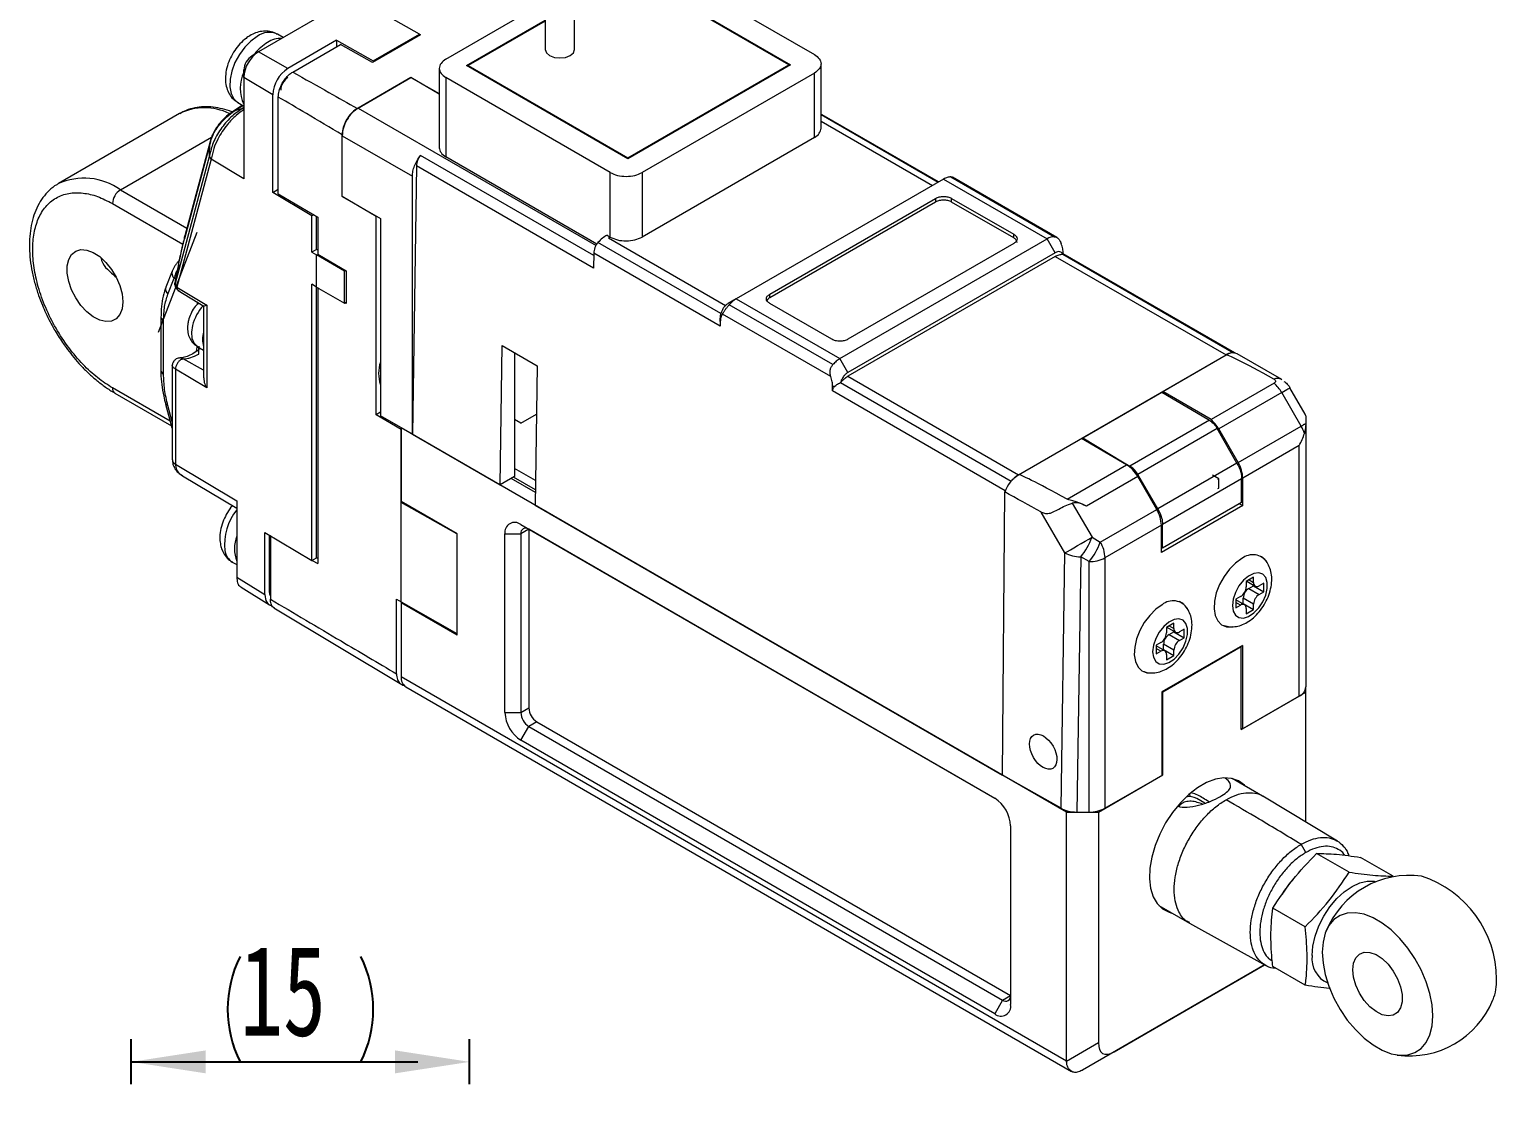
# Paper-space layout '시트2-ENG' of a CAD drawing. Header units: millimetres. Extents: x 5 to 415, y 5 to 292.
# Drawn here: x 266.6 to 331.6, y 220.3 to 267.7 of the extents above; entities that cross this region are included whole.
import ezdxf

# ---------------------------------------------------------------- set-up
doc = ezdxf.new("R2010")
doc.units = ezdxf.units.MM
doc.linetypes.add('CENTERX2', pattern=[20.32, 12.7, -2.54, 2.54, -2.54])
doc.layers.add('CENTER_LINE', color=7, linetype='CENTERX2')
doc.styles.add('SLDTEXTSTYLE0', font='TXT', dxfattribs={"width": 0.7})
doc.dimstyles.new('SLDDIMSTYLE1', dxfattribs={"dimtxt": 4, "dimasz": 3.302, "dimexe": 0, "dimexo": 0.0625, "dimgap": 1, "dimtad": 1, "dimrnd": 1e-09, "dimzin": 12, "dimdsep": 46, "dimtxsty": 'SLDTEXTSTYLE0', "dimsah": 1, "dimcen": 0.09, "dimadec": 0, "dimazin": 3, "dimtfac": 1, "dimtofl": 0, "dimtmove": 0, "dimatfit": 3, "dimfxl": 1, "dimfrac": 2, "dimtolj": 1, "dimtzin": 12, "dimarcsym": 0})

# ---------------------------------------------------------------- blocks, each defined once
blk = doc.blocks.new('_D_39')
at = {"layer": 'CENTER_LINE'}
for p, q in [((271.101, 200.622), (271.101, 222.923)), ((286.101, 200.622), (286.101, 222.923)), ((271.101, 221.923), (286.101, 221.923))]:
    blk.add_line(p, q, dxfattribs=at)
for centre, start, end in [((280.584, 224.254), 153.43495, 206.56505), ((276.617, 224.254), 333.43495, 26.56505)]:
    blk.add_arc(centre, 5.211, start, end, dxfattribs=at)
for points in [[(271.101, 221.923), (274.403, 221.415), (274.403, 222.431)], [(286.101, 221.923), (282.799, 222.431), (282.799, 221.415)]]:
    blk.add_solid(points, dxfattribs=at)
at = {"layer": 'CENTER_LINE', "insert": (275.923, 227.079), "char_height": 4, "attachment_point": 1, "style": 'SLDTEXTSTYLE0'}
blk.add_mtext('15', dxfattribs=at)

psp = doc.layouts.new('시트2-ENG')

# ---------------------------------------------------------------- linework, layer by layer
at = {"color": 7, "linetype": 'Continuous', "lineweight": 18}
for p, q in [((294.1, 270.754), (301.383, 266.55)), ((289.455, 270.04), (289.455, 266.774)), ((290.755, 266.774), (290.755, 270.04)), ((293.513, 270.032), (300.323, 266.101)), ((300.252, 266.101), (293.513, 269.991)), ((280.485, 268.828), (276.74, 266.666)), ((285.049, 266.346), (289.455, 268.889)), ((283.882, 267.46), (282.256, 268.366)), ((285.968, 266.06), (289.455, 268.073)), ((289.455, 268.032), (286.039, 266.06)), ((277.841, 267.302), (277.58, 267.452)), ((283.918, 267.43), (281.796, 266.205)), ((281.832, 266.277), (283.882, 267.46)), ((283.882, 267.46), (283.882, 267.41)), ((283.882, 267.45), (283.918, 267.43)), ((276.74, 266.666), (276.458, 266.497)), ((278.049, 265.938), (276.74, 266.666)), ((280.205, 267.183), (278.049, 265.938)), ((278.261, 265.777), (280.382, 267.002)), ((280.205, 267.183), (281.832, 266.277)), ((280.205, 267.183), (280.205, 266.9)), ((281.796, 266.205), (280.382, 267.002)), ((281.832, 266.277), (281.832, 266.226)), ((293.11, 261.937), (285.968, 266.06)), ((286.039, 266.019), (286.039, 266.06)), ((286.039, 266.06), (293.11, 261.978)), ((293.11, 261.978), (300.252, 266.101)), ((300.323, 266.101), (293.11, 261.937)), ((300.252, 266.06), (300.252, 266.101)), ((301.676, 263.259), (301.676, 266.141)), ((276.091, 265.541), (276.096, 265.871)), ((276.091, 265.541), (276.091, 261.05)), ((277.376, 264.773), (276.091, 265.541)), ((281.125, 264.164), (283.493, 265.532)), ((283.493, 265.529), (281.16, 264.181)), ((283.493, 265.532), (284.756, 264.821)), ((283.493, 265.529), (283.493, 265.532)), ((284.756, 264.8), (283.493, 265.529)), ((284.756, 265.938), (284.756, 262.426)), ((292.332, 261.325), (285.049, 265.529)), ((285.049, 265.529), (285.049, 262.018)), ((301.383, 265.733), (293.746, 261.325)), ((301.383, 262.875), (301.383, 265.733)), ((277.376, 260.443), (277.376, 264.773)), ((276.032, 264.304), (275.575, 264.001)), ((276.009, 264.153), (275.679, 264.051)), ((275.83, 264.421), (276.091, 264.27)), ((276.091, 264.209), (276.009, 264.153)), ((277.621, 260.381), (277.621, 264.669)), ((273.248, 263.936), (267.874, 260.833)), ((306.886, 260.909), (301.728, 263.887)), ((280.45, 260.262), (280.45, 262.996)), ((280.453, 262.957), (283.564, 261.161)), ((280.453, 260.262), (280.453, 262.957)), ((301.383, 262.875), (293.746, 258.467)), ((274.585, 262.58), (273.463, 258.394)), ((274.603, 262.703), (273.48, 258.513)), ((274.573, 262.072), (274.585, 262.58)), ((274.617, 262.685), (274.585, 262.58)), ((274.573, 262.072), (273.046, 256.408)), ((274.652, 261.91), (273.125, 256.246)), ((276.091, 261.05), (274.652, 261.91)), ((283.742, 261.625), (283.564, 249.729)), ((291.591, 257.094), (283.742, 261.625)), ((291.741, 258.155), (285.049, 262.018)), ((293.11, 261.937), (293.11, 261.978)), ((283.564, 249.729), (283.564, 261.161)), ((292.332, 258.465), (292.332, 261.325)), ((293.746, 261.325), (293.746, 258.467)), ((307.111, 261.038), (297.918, 255.732)), ((307.111, 261.038), (311.707, 258.385)), ((307.424, 261.135), (312.02, 258.482)), ((312.123, 258.452), (307.508, 261.117)), ((277.376, 260.443), (277.621, 260.585)), ((279.113, 259.405), (277.376, 260.443)), ((277.621, 260.381), (279.367, 259.348)), ((280.45, 260.262), (280.453, 260.264)), ((281.952, 259.374), (280.45, 260.262)), ((280.453, 260.262), (282.15, 259.282)), ((299.403, 255.936), (306.757, 260.181)), ((306.757, 260.181), (306.757, 260.018)), ((307.464, 260.181), (310.222, 258.589)), ((307.464, 260.018), (307.464, 260.181)), ((306.757, 260.018), (299.403, 255.773)), ((310.222, 258.426), (307.464, 260.018)), ((279.193, 259.451), (279.113, 259.405)), ((279.113, 257.796), (279.113, 259.405)), ((279.321, 257.917), (279.321, 259.375)), ((279.367, 259.348), (279.367, 257.715)), ((281.971, 259.386), (281.952, 259.374)), ((281.952, 250.594), (281.952, 259.374)), ((282.15, 259.282), (282.15, 250.545)), ((297.236, 255.08), (291.789, 258.222)), ((292.191, 258.544), (292.332, 258.465)), ((292.332, 258.467), (292.261, 258.426)), ((302.514, 253.079), (311.707, 258.385)), ((310.222, 258.426), (310.222, 258.589)), ((312.06, 257.773), (311.707, 258.385)), ((279.321, 257.917), (279.113, 257.796)), ((279.113, 257.796), (279.321, 257.672)), ((279.367, 257.89), (279.321, 257.917)), ((279.321, 256.251), (279.321, 257.672)), ((280.559, 256.958), (279.321, 257.672)), ((279.367, 257.715), (280.624, 256.971)), ((291.601, 257.759), (291.591, 257.094)), ((297.211, 254.521), (291.601, 257.759)), ((310.222, 258.181), (302.868, 253.936)), ((312.06, 257.773), (302.868, 252.466)), ((312.06, 257.609), (302.868, 252.303)), ((312.06, 257.609), (319.627, 253.242)), ((312.389, 257.706), (312.407, 257.714)), ((312.39, 257.706), (319.957, 253.338)), ((320.011, 253.332), (312.41, 257.72)), ((312.414, 257.701), (312.414, 257.756)), ((272.913, 256.952), (272.639, 256.241)), ((273.193, 257.211), (273.036, 256.42)), ((273.195, 257.266), (273.048, 256.525)), ((273.198, 257.277), (273.195, 257.266)), ((280.559, 256.958), (280.604, 256.983)), ((280.559, 255.536), (280.559, 256.958)), ((280.624, 256.971), (280.624, 255.517)), ((272.729, 255.934), (273.003, 256.645)), ((273.036, 256.42), (273.037, 256.436)), ((273.125, 256.246), (274.452, 255.453)), ((279.321, 256.251), (279.113, 256.375)), ((279.113, 244.137), (279.113, 256.375)), ((279.321, 256.251), (280.559, 255.536)), ((279.321, 244.258), (279.321, 256.251)), ((273.179, 256.099), (274.316, 255.41)), ((279.367, 256.224), (279.367, 243.998)), ((297.918, 255.732), (297.565, 255.528)), ((297.918, 255.732), (302.514, 253.079)), ((299.403, 255.773), (299.403, 255.936)), ((274.018, 255.59), (274.018, 255.471)), ((274.312, 255.419), (274.312, 252.222)), ((274.452, 255.453), (274.452, 251.786)), ((280.559, 255.536), (280.624, 255.574)), ((280.624, 255.517), (280.576, 255.546)), ((302.108, 252.281), (297.305, 255.054)), ((302.201, 252.813), (297.605, 255.466)), ((302.161, 253.936), (299.403, 255.528)), ((272.416, 254.926), (272.416, 252.561)), ((272.533, 252.398), (272.533, 254.762)), ((297.211, 254.728), (297.211, 254.783)), ((297.211, 254.728), (297.211, 254.521)), ((287.453, 247.484), (287.546, 253.661)), ((287.546, 253.661), (289.101, 252.763)), ((273.997, 253.403), (274.018, 253.584)), ((274.018, 253.639), (274.018, 253.584)), ((274.018, 253.584), (274.026, 253.632)), ((274.03, 253.624), (274.312, 253.462)), ((274.083, 253.278), (274.093, 253.284)), ((274.089, 253.59), (274.087, 253.45)), ((274.093, 253.284), (274.11, 253.639)), ((288.09, 253.347), (288.09, 247.851)), ((302.868, 252.466), (302.514, 253.079)), ((310.434, 247.935), (319.627, 253.242)), ((316.833, 251.629), (319.627, 253.242)), ((322.096, 252.154), (320.126, 253.291)), ((272.922, 252.766), (272.922, 248.608)), ((273.062, 252.617), (273.062, 248.408)), ((274.452, 251.786), (273.062, 252.617)), ((282.127, 252.84), (282.15, 252.76)), ((289.101, 252.763), (289.009, 246.586)), ((302.184, 251.65), (302.19, 251.854)), ((302.19, 251.854), (302.285, 251.854)), ((302.538, 252.019), (310.103, 247.649)), ((302.868, 252.303), (310.434, 247.935)), ((321.757, 251.99), (318.964, 250.378)), ((322.097, 252.145), (322.092, 252.148)), ((323.14, 250.613), (322.462, 251.788)), ((270.374, 251.554), (272.88, 250.108)), ((272.626, 251.06), (272.9, 250.033)), ((313.278, 249.577), (316.783, 251.6)), ((316.783, 251.6), (318.576, 250.546)), ((316.833, 251.629), (316.833, 251.57)), ((318.964, 250.378), (316.833, 251.629)), ((322.096, 251.577), (319.303, 249.964)), ((322.955, 250.09), (322.096, 251.577)), ((282.15, 250.709), (281.952, 250.594)), ((283.069, 249.933), (281.952, 250.594)), ((283.564, 249.729), (282.15, 250.545)), ((288.372, 250.217), (289.069, 250.619)), ((318.576, 250.546), (318.898, 250.351)), ((323.162, 250.547), (323.162, 250.209)), ((272.9, 250.032), (272.922, 249.98)), ((283.071, 250.014), (283.069, 250.013)), ((312.555, 232.991), (283.069, 250.013)), ((283.069, 250.013), (283.069, 246.747)), ((283.069, 246.708), (283.069, 249.933)), ((288.372, 250.217), (288.09, 250.38)), ((318.898, 250.351), (315.368, 248.313)), ((319.237, 249.985), (315.713, 247.95)), ((320.113, 248.449), (319.237, 249.985)), ((320.162, 248.477), (319.303, 249.964)), ((320.162, 248.477), (322.955, 250.09)), ((323.162, 250.209), (323.162, 250.157)), ((323.162, 250.157), (323.162, 238.538)), ((283.564, 249.729), (287.453, 247.484)), ((310.434, 247.935), (313.227, 249.547)), ((315.221, 248.377), (313.227, 249.547)), ((313.278, 249.577), (315.041, 248.505)), ((313.278, 249.518), (313.278, 249.577)), ((322.869, 249.224), (320.369, 247.78)), ((322.869, 238.13), (322.869, 249.224)), ((315.041, 248.505), (315.368, 248.313)), ((320.113, 248.449), (316.605, 246.424)), ((273.062, 248.408), (275.778, 246.784)), ((273.323, 247.926), (273.37, 247.895)), ((273.368, 247.891), (275.778, 246.45)), ((288.09, 247.851), (287.453, 247.484)), ((289.019, 247.27), (288.051, 247.829)), ((289.025, 247.675), (288.09, 248.215)), ((312.583, 246.854), (315.221, 248.377)), ((315.714, 247.852), (313.438, 246.538)), ((316.605, 246.424), (315.713, 247.95)), ((316.556, 246.395), (315.714, 247.852)), ((319.308, 247.751), (319.031, 247.911)), ((289.017, 247.149), (287.945, 247.768)), ((309.727, 234.626), (309.821, 247.172)), ((310.039, 247.559), (310.103, 247.649)), ((320.318, 247.751), (316.813, 245.728)), ((319.267, 247.727), (319.308, 247.751)), ((319.267, 247.319), (319.308, 247.343)), ((319.308, 247.343), (319.308, 247.751)), ((320.318, 246.701), (320.318, 247.751)), ((320.369, 246.567), (320.369, 247.78)), ((275.778, 246.784), (275.778, 243.399)), ((285.544, 245.318), (283.069, 246.747)), ((283.103, 246.727), (283.069, 246.708)), ((283.069, 242.298), (283.069, 246.708)), ((285.538, 245.317), (283.069, 246.708)), ((289.009, 246.586), (309.727, 234.626)), ((312.814, 246.677), (313.687, 245.165)), ((320.369, 246.567), (316.763, 244.485)), ((320.318, 246.701), (316.813, 244.678)), ((320.228, 246.649), (320.369, 246.567)), ((312.486, 244.472), (311.441, 246.281)), ((314.055, 244.952), (316.556, 246.395)), ((277.029, 245.383), (279.113, 244.137)), ((277.029, 242.626), (277.029, 245.383)), ((277.237, 242.742), (277.237, 245.259)), ((277.272, 245.238), (277.284, 245.231)), ((277.272, 245.238), (277.272, 242.421)), ((277.272, 245.238), (277.272, 245.238)), ((285.542, 245.319), (285.538, 245.317)), ((285.538, 245.317), (285.538, 240.907)), ((285.544, 240.827), (285.544, 245.318)), ((287.665, 237.398), (287.665, 245.318)), ((287.665, 245.318), (288.372, 245.318)), ((288.372, 245.727), (309.373, 233.603)), ((288.372, 245.727), (288.726, 245.522)), ((288.726, 245.522), (288.372, 245.318)), ((288.372, 245.318), (288.372, 237.398)), ((309.382, 233.598), (288.726, 245.522)), ((288.726, 245.522), (288.726, 237.602)), ((316.763, 245.698), (314.263, 244.255)), ((316.763, 244.485), (316.763, 245.698)), ((316.813, 244.678), (316.813, 245.728)), ((313.687, 245.165), (314.055, 244.952)), ((316.813, 244.678), (316.763, 244.707)), ((275.583, 244.067), (275.778, 243.954)), ((279.113, 244.137), (279.321, 244.258)), ((279.123, 244.143), (279.367, 243.998)), ((279.367, 244.231), (279.321, 244.258)), ((312.313, 233.158), (312.486, 244.472)), ((313.187, 244.299), (313.014, 232.993)), ((313.555, 244.086), (313.187, 244.299)), ((313.555, 232.993), (313.555, 244.086)), ((314.263, 244.255), (314.263, 233.162)), ((275.778, 243.399), (277.029, 242.626)), ((320.852, 243.396), (320.522, 243.206)), ((320.852, 243.158), (320.852, 243.396)), ((275.974, 242.948), (277.227, 242.173)), ((320.522, 243.206), (320.522, 242.968)), ((320.543, 243.218), (320.925, 242.998)), ((320.64, 242.899), (320.846, 243.018)), ((320.64, 242.899), (321.1, 242.634)), ((320.846, 243.018), (320.846, 243.043)), ((320.846, 243.018), (321.306, 242.753)), ((321.306, 243.134), (321.1, 243.015)), ((321.1, 242.634), (321.306, 242.753)), ((321.306, 242.753), (321.306, 243.134)), ((277.416, 242.035), (283.093, 238.643)), ((282.86, 242.422), (283.069, 242.298)), ((282.86, 239.115), (282.86, 242.422)), ((283.069, 242.298), (285.538, 240.907)), ((283.069, 242.298), (283.069, 242.256)), ((283.107, 242.277), (283.069, 242.256)), ((285.544, 240.827), (283.069, 242.256)), ((283.069, 242.256), (283.069, 238.99)), ((320.275, 242.539), (320.068, 242.42)), ((320.068, 242.42), (320.068, 242.039)), ((320.45, 242.175), (320.068, 242.395)), ((320.068, 242.039), (320.275, 242.158)), ((320.371, 242.22), (320.393, 242.233)), ((320.393, 242.233), (320.393, 242.471)), ((320.852, 242.205), (320.393, 242.471)), ((320.393, 242.233), (320.852, 241.967)), ((320.522, 242.015), (320.522, 241.777)), ((320.522, 241.777), (320.852, 241.967)), ((320.852, 241.967), (320.852, 242.205)), ((317.317, 241.355), (316.987, 241.165)), ((317.317, 241.117), (317.317, 241.355)), ((285.544, 240.911), (285.538, 240.907)), ((316.987, 241.165), (316.987, 240.927)), ((317.008, 241.177), (317.389, 240.957)), ((317.105, 240.858), (317.311, 240.977)), ((317.105, 240.858), (317.564, 240.593)), ((317.311, 240.977), (317.311, 241.002)), ((317.311, 240.977), (317.77, 240.712)), ((317.77, 241.093), (317.564, 240.974)), ((317.564, 240.593), (317.77, 240.712)), ((317.77, 240.712), (317.77, 241.093)), ((316.739, 240.498), (316.533, 240.379)), ((316.533, 240.379), (316.533, 239.998)), ((316.914, 240.134), (316.533, 240.354)), ((316.533, 239.998), (316.739, 240.117)), ((320.351, 240.372), (316.78, 238.31)), ((316.833, 238.318), (320.298, 240.319)), ((316.836, 240.179), (316.857, 240.192)), ((316.857, 240.192), (316.857, 240.43)), ((317.317, 240.164), (316.857, 240.43)), ((316.857, 240.192), (317.317, 239.926)), ((317.317, 239.926), (317.317, 240.164)), ((320.298, 240.319), (320.279, 240.33)), ((320.298, 236.644), (320.298, 240.319)), ((320.351, 240.372), (320.351, 236.677)), ((316.987, 239.974), (316.987, 239.736)), ((316.987, 239.736), (317.317, 239.926)), ((283.069, 238.99), (312.555, 221.968)), ((283.276, 238.532), (312.781, 221.499)), ((316.78, 238.31), (316.78, 234.615)), ((316.814, 238.33), (316.833, 238.318)), ((316.833, 234.644), (316.833, 238.318)), ((320.298, 236.644), (323.162, 238.297)), ((320.351, 236.677), (322.869, 238.13)), ((323.162, 238.297), (323.162, 238.538)), ((323.162, 232.55), (323.162, 238.297)), ((287.665, 237.398), (288.372, 237.398)), ((288.372, 237.398), (288.726, 237.602)), ((288.372, 236.173), (288.726, 236.785)), ((289.08, 236.99), (288.726, 236.785)), ((288.726, 236.785), (309.727, 224.662)), ((289.08, 236.99), (310.081, 224.866)), ((309.373, 224.049), (288.372, 236.173)), ((320.298, 236.707), (320.351, 236.677)), ((312.313, 233.158), (309.727, 234.626)), ((313.97, 232.991), (316.833, 234.644)), ((314.263, 233.162), (316.78, 234.615)), ((316.833, 234.644), (316.78, 234.675)), ((321.251, 233.698), (319.905, 234.476)), ((318.052, 233.672), (318.008, 233.79)), ((318.695, 233.384), (318.333, 233.593)), ((324.571, 231.703), (321.252, 233.698)), ((312.555, 221.968), (312.555, 232.991)), ((312.555, 232.991), (313.97, 232.991)), ((313.014, 232.993), (313.555, 232.993)), ((313.97, 232.991), (313.97, 222.776)), ((310.081, 232.378), (310.081, 224.458)), ((323.162, 231.196), (322.955, 231.561)), ((325.085, 230.326), (323.644, 231.158)), ((327.029, 230.152), (325.588, 230.984)), ((316.655, 228.847), (318.002, 228.069)), ((323.14, 227.907), (321.699, 228.739)), ((318.003, 228.069), (321.391, 226.192)), ((321.367, 226.238), (313.263, 221.559)), ((314.67, 222.372), (321.338, 226.221)), ((323.14, 225.314), (321.699, 226.146)), ((309.727, 224.662), (309.373, 224.049)), ((309.727, 224.662), (310.081, 224.866)), ((312.556, 221.959), (313.97, 222.776)), ((314.67, 222.372), (313.256, 221.555)), ((313.256, 221.555), (313.263, 221.559))]:
    psp.add_line(p, q, dxfattribs=at)
at = {"color": 8, "linetype": 'Continuous', "lineweight": 18}
for p, q in [((275.679, 264.051), (275.606, 264.004)), ((275.679, 264.051), (276.048, 264.295)), ((281.16, 264.181), (291.703, 258.095)), ((301.676, 263.891), (306.864, 260.896)), ((301.676, 263.604), (306.616, 260.753)), ((270.624, 260.561), (274.659, 262.891)), ((291.599, 257.642), (283.92, 262.075)), ((270.624, 260.561), (273.573, 258.859)), ((270.27, 259.949), (273.39, 258.148)), ((292.261, 258.426), (297.446, 255.433)), ((273.003, 256.645), (273.065, 256.609)), ((274.312, 252.574), (273.411, 253.07)), ((272.826, 250.308), (270.27, 251.783)), ((309.844, 247.228), (302.184, 251.65)), ((272.922, 250.277), (272.729, 251)), ((315.041, 248.482), (315.041, 248.505)), ((320.646, 243.277), (320.852, 243.158)), ((277.272, 242.722), (277.237, 242.742)), ((320.275, 242.158), (320.068, 242.277)), ((317.11, 241.236), (317.317, 241.117)), ((316.739, 240.117), (316.533, 240.236))]:
    psp.add_line(p, q, dxfattribs=at)
at = {"color": 8, "linetype": 'Continuous', "lineweight": 18, "flags": 128}
for points in [[(276.686, 267.354), (276.401, 267.146), (276.133, 266.873), (275.895, 266.549), (275.701, 266.193), (275.562, 265.822), (275.483, 265.458), (275.471, 265.119), (275.525, 264.825), (275.643, 264.59), (275.818, 264.428), (275.83, 264.421)], [(273.463, 258.394), (273.469, 258.464), (273.48, 258.513)], [(273.195, 257.266), (273.193, 257.254), (273.193, 257.211)], [(273.817, 254.548), (273.772, 254.249), (273.792, 253.984), (273.877, 253.773), (274.019, 253.631), (274.03, 253.624)], [(272.729, 251), (272.683, 251.011), (272.649, 251.028), (272.629, 251.05), (272.626, 251.058)], [(272.922, 250.001), (272.903, 250.023), (272.9, 250.033)]]:
    psp.add_lwpolyline(points, dxfattribs=at)
at = {"color": 7, "linetype": 'Continuous', "lineweight": 18, "flags": 128}
for points in [[(289.455, 266.774), (289.504, 266.631), (289.645, 266.509)], [(289.645, 266.509), (289.856, 266.427), (290.105, 266.399), (290.354, 266.427), (290.564, 266.509), (290.705, 266.631), (290.755, 266.774)], [(270.73, 255.601), (270.697, 255.29), (270.598, 255.035), (270.441, 254.849), (270.232, 254.742), (269.983, 254.72), (269.708, 254.784), (269.421, 254.93), (269.138, 255.151), (268.874, 255.435), (268.643, 255.766), (268.459, 256.127), (268.33, 256.497), (268.264, 256.859), (268.264, 257.19), (268.33, 257.475), (268.459, 257.697), (268.643, 257.845), (268.874, 257.91), (269.138, 257.889), (269.421, 257.783), (269.708, 257.598), (269.983, 257.344), (270.232, 257.035), (270.441, 256.686), (270.598, 256.318), (270.697, 255.949), (270.73, 255.601)], [(322.096, 251.577), (322.18, 251.625), (322.255, 251.669), (322.32, 251.706), (322.374, 251.737), (322.415, 251.761), (322.444, 251.777), (322.459, 251.786), (322.462, 251.788)], [(322.955, 250.09), (322.985, 250.107), (323.013, 250.123), (323.041, 250.139), (323.067, 250.154), (323.093, 250.169), (323.117, 250.183), (323.14, 250.197), (323.162, 250.209)], [(312.486, 244.472), (312.598, 244.536), (312.732, 244.613), (312.883, 244.701), (313.046, 244.795), (313.214, 244.892), (313.381, 244.988), (313.54, 245.08), (313.687, 245.165)], [(320.334, 244.22), (320.048, 244.016), (319.778, 243.747), (319.538, 243.426), (319.341, 243.071), (319.197, 242.701), (319.115, 242.335), (319.098, 241.994), (319.148, 241.696), (319.262, 241.457), (319.434, 241.29), (319.654, 241.204), (319.91, 241.203), (319.925, 241.206)], [(319.909, 242.137), (319.944, 241.893), (320.045, 241.71), (320.202, 241.604), (320.403, 241.586), (320.629, 241.657), (320.86, 241.811), (321.076, 242.033), (321.257, 242.305), (321.388, 242.601), (321.456, 242.897), (321.456, 243.164), (321.388, 243.381), (321.257, 243.527), (321.076, 243.589), (320.86, 243.562), (320.629, 243.449), (320.403, 243.259), (320.202, 243.009), (320.045, 242.721), (319.944, 242.422), (319.909, 242.137)], [(316.798, 242.179), (316.513, 241.975), (316.243, 241.706), (316.003, 241.385), (315.806, 241.03), (315.662, 240.66), (315.579, 240.294), (315.563, 239.953), (315.613, 239.655), (315.726, 239.416), (315.898, 239.249), (316.118, 239.163), (316.375, 239.162), (316.389, 239.165)], [(316.374, 240.096), (316.408, 239.852), (316.509, 239.668), (316.667, 239.563), (316.867, 239.545), (317.094, 239.616), (317.325, 239.77), (317.541, 239.992), (317.722, 240.264), (317.852, 240.56), (317.921, 240.856), (317.921, 241.123), (317.852, 241.34), (317.722, 241.486), (317.541, 241.548), (317.325, 241.521), (317.094, 241.408), (316.867, 241.218), (316.667, 240.968), (316.509, 240.68), (316.408, 240.381), (316.374, 240.096)], [(320.477, 234.146), (320.442, 234.181), (320.18, 234.374), (319.873, 234.483), (319.527, 234.506), (319.154, 234.443), (318.764, 234.295), (318.368, 234.067), (317.978, 233.764), (317.605, 233.397), (317.259, 232.974), (316.951, 232.509), (316.69, 232.015), (316.482, 231.506), (316.335, 230.997), (316.251, 230.502), (316.235, 230.036), (316.285, 229.612), (316.401, 229.242), (316.579, 228.936), (316.814, 228.705), (317.1, 228.553), (317.227, 228.516)], [(323.445, 226.639), (323.479, 227.056), (323.579, 227.497), (323.743, 227.945), (323.963, 228.381), (324.231, 228.789), (324.536, 229.154), (324.868, 229.462), (325.213, 229.7), (325.558, 229.86), (325.889, 229.936), (326.195, 229.923), (326.274, 229.904)], [(323.895, 226.787), (323.928, 226.302), (324.027, 225.792), (324.19, 225.27), (324.411, 224.752), (324.685, 224.25), (325.004, 223.778), (325.36, 223.351), (325.743, 222.978), (326.142, 222.671), (326.546, 222.437), (326.945, 222.284), (327.328, 222.215), (327.684, 222.232), (328.003, 222.334), (328.277, 222.52), (328.498, 222.783), (328.661, 223.117), (328.76, 223.513), (328.794, 223.959), (328.76, 224.444), (328.661, 224.954), (328.498, 225.476), (328.277, 225.995), (328.003, 226.496), (327.684, 226.968), (327.328, 227.395), (326.945, 227.768), (326.546, 228.075), (326.142, 228.309), (325.743, 228.462), (325.36, 228.531), (325.004, 228.514), (324.685, 228.412), (324.411, 228.226), (324.19, 227.963), (324.027, 227.629), (323.928, 227.233), (323.895, 226.787)], [(325.248, 226.006), (325.282, 226.301), (325.384, 226.537), (325.545, 226.701), (325.757, 226.781), (326.005, 226.772), (326.275, 226.676), (326.549, 226.498), (326.811, 226.249), (327.043, 225.945), (327.231, 225.605), (327.363, 225.251), (327.431, 224.904), (327.431, 224.587), (327.363, 224.319), (327.231, 224.117), (327.043, 223.995), (326.811, 223.958), (326.549, 224.011), (326.275, 224.15), (326.005, 224.365), (325.757, 224.643), (325.545, 224.968), (325.384, 225.318), (325.282, 225.671), (325.248, 226.006)]]:
    psp.add_lwpolyline(points, dxfattribs=at)
at = {"color": 8, "linetype": 'Continuous', "lineweight": 18}
for centre, radius, start, end in [((277.214, 266.666), 0.867, 65.02217, 127.45838), ((274.347, 261.733), 2.461, 63.69642, 116.52215), ((269.015, 258.307), 2.769, 54.47775, 114.817), ((273.188, 256.866), 0.288, 161.51779, 230.08068), ((272.915, 256.155), 0.289, 162.81116, 229.99819), ((275.836, 254.027), 2.085, 137.86372, 165.52599), ((272.617, 254.947), 0.202, 186.75824, 245.53202), ((272.616, 252.581), 0.201, 185.6948, 245.62534), ((270.522, 251.759), 0.253, 174.44361, 233.57103), ((321.901, 251.777), 0.424, 62.69388, 110.69947), ((273.169, 248.631), 0.248, 185.36197, 244.61207), ((277.678, 244.848), 2.443, 141.03214, 186.39854), ((275.967, 244.682), 0.725, 188.44197, 238.01211)]:
    psp.add_arc(centre, radius, start, end, dxfattribs=at)
at = {"color": 7, "linetype": 'Continuous', "lineweight": 18}
for centre, radius, start, end in [((277.501, 265.477), 1.412, 122.60548, 177.39452), ((278.388, 265.102), 2.344, 122.00848, 140.28431), ((277.73, 266.223), 1.044, 87.26885, 123.98754), ((276.882, 265.835), 0.787, 122.60548, 177.39452), ((277.592, 265.052), 1.661, 154.40042, 205.32233), ((278.836, 264.706), 1.462, 122.60548, 177.39452), ((278.427, 264.943), 0.701, 122.60548, 177.39452), ((301.642, 263.737), 0.172, 60.1516, 78.60725), ((271.038, 259.914), 0.768, 122.60548, 177.39452), ((312.048, 257.835), 0.648, 92.43101, 121.75315), ((273.265, 256.415), 0.219, 181.66396, 230.32578), ((298.566, 254.65), 1.261, 120.89883, 139.63614), ((275.378, 253.938), 1.115, 163.08184, 196.95413), ((319.962, 252.705), 0.633, 90.40697, 121.99736), ((319.92, 252.83), 0.505, 65.83874, 125.47172), ((319.954, 253.16), 0.178, 60.30174, 88.90535), ((283.564, 252.423), 1.5, 160.54426, 199.45574), ((320.723, 250.796), 1.58, 29.61034, 49.08832), ((317.93, 249.184), 1.58, 29.61034, 49.08832), ((321.513, 249.254), 1.667, 17.95922, 30.10204), ((318.927, 247.731), 1.443, 1.9565, 31.14373), ((311.262, 246.642), 1.535, 122.63982, 159.80295), ((314.446, 247.153), 1.448, 28.89519, 57.68618), ((315.321, 245.649), 1.443, 1.9565, 31.14373), ((277.309, 244.659), 1.629, 159.97005, 200.02995), ((288.096, 245.388), 0.437, 50.79671, 189.21404), ((288.588, 245.353), 0.218, 50.79671, 189.21404), ((311.058, 246.105), 2.792, 319.68312, 340.31688), ((311.427, 245.892), 2.792, 319.68312, 340.31688), ((312.821, 244.206), 1.443, 1.9565, 31.14373), ((313.174, 245.757), 1.458, 241.83173, 270.48739), ((313.584, 245.529), 1.443, 268.8559, 298.04024), ((320.816, 243.63), 0.762, 33.62949, 129.27804), ((319.985, 242.992), 0.538, 302.60548, 357.39452), ((320.93, 242.446), 0.538, 122.60548, 177.39452), ((321.003, 243.134), 0.153, 170.78596, 309.20329), ((321.389, 242.181), 0.538, 122.60548, 177.39452), ((317.28, 241.589), 0.762, 33.62949, 129.27804), ((320.371, 242.039), 0.153, 350.78596, 129.20329), ((316.449, 240.951), 0.538, 302.60548, 357.39452), ((317.394, 240.405), 0.538, 122.60548, 177.39452), ((317.468, 241.093), 0.153, 170.78596, 309.20329), ((316.836, 239.998), 0.153, 350.78596, 129.20329), ((317.854, 240.14), 0.538, 122.60548, 177.39452), ((283.559, 238.936), 0.493, 173.70115, 234.98667), ((322.662, 238.588), 0.503, 294.37466, 354.3052), ((289.201, 237.468), 1.537, 182.60548, 237.39452), ((289.14, 237.433), 0.768, 182.60548, 237.39452), ((289.494, 237.637), 0.768, 182.60548, 237.39452), ((308.545, 232.308), 1.537, 2.60548, 57.39452), ((318.016, 233.021), 0.655, 60.99625, 103.76474), ((313.584, 234.435), 1.443, 268.8559, 298.04024), ((325.056, 227.754), 3.339, 136.71673, 151.54107), ((327.758, 226.189), 4, 82.23487, 157.75976), ((326.787, 225.56), 4.835, 0.37469, 71.78156), ((324.606, 226.491), 1.171, 172.75616, 246.40565), ((329.28, 225.532), 2.343, 338.56345, 1.47137), ((309.65, 224.388), 0.437, 230.79671, 9.21404), ((309.865, 224.831), 0.218, 230.79671, 9.21404), ((327.758, 226.189), 4, 262.23487, 337.75976)]:
    psp.add_arc(centre, radius, start, end, dxfattribs=at)
for centre, major_axis, ratio, start_param, end_param in [((400.653, 205.65), (81.029, -47.59), 0.007557, 2.91635, 3.137304), ((322.162, 250.308), (0.996, 0.267), 0.317765, 6.198245, 6.409817), ((322.162, 249.632), (0.707, 1.225), 0.577335, 4.71243, 5.139508), ((391.461, 200.343), (81.029, -47.59), 0.007557, 2.915028, 3.137304), ((380.993, 206.386), (81.733, -46.378), 0.007622, 2.59292, 2.631892), ((313.404, 245.404), (-0.707, 1.225), 0.577335, 5.463585, 6.128989), ((277.736, 243.034), (0.5, 0.866), 0.577206, 2.356266, 3.323122), ((313.014, 233.57), (1, 0), 0.577243, 3.935679, 4.712389), ((315.37, 224.392), (1.212, 2.1), 0.333351, 2.617959, 3.665156), ((313.97, 221.968), (1.414, 0), 0.577382, 3.141593, 3.151593)]:
    psp.add_ellipse(centre, major_axis=major_axis, ratio=ratio, start_param=start_param, end_param=end_param, dxfattribs=at)
psp.add_ellipse((311.526, 235.664), major_axis=(-0.425, 0.736), ratio=0.587458, dxfattribs=at)
for points, knots in [([(276.361, 267.386), (276.303, 267.349), (276.147, 267.248), (275.915, 267.033), (275.68, 266.737), (275.489, 266.403), (275.351, 266.046), (275.275, 265.675), (275.273, 265.323), (275.342, 265.008), (275.472, 264.748), (275.637, 264.544), (275.777, 264.463), (275.837, 264.428)], [0, 0, 0, 0, 0.059385, 0.160397, 0.261447, 0.362595, 0.464792, 0.569177, 0.67735, 0.769072, 0.855234, 0.938252, 1, 1, 1, 1]), ([(277.57, 267.445), (277.529, 267.471), (277.408, 267.548), (277.171, 267.594), (276.889, 267.59), (276.614, 267.521), (276.444, 267.431), (276.361, 267.386)], [0, 0, 0, 0, 0.1139751, 0.3374885, 0.556659, 0.7824793, 1, 1, 1, 1]), ([(277.621, 264.669), (277.628, 264.756), (277.642, 264.931), (277.753, 265.216), (277.915, 265.476), (278.095, 265.669), (278.214, 265.746), (278.261, 265.777)], [0, 0, 0, 0, 0.2147016, 0.4294041, 0.6440889, 0.8587662, 1, 1, 1, 1]), ([(278.261, 265.777), (278.796, 265.476), (279.751, 264.939), (280.705, 264.401), (281.125, 264.164)], [0, 0, 0, 0, 0.560004, 1, 1, 1, 1]), ([(275.587, 264.003), (275.576, 264.008), (275.427, 264.073), (275.139, 264.152), (274.725, 264.23), (274.315, 264.245), (273.916, 264.198), (273.555, 264.098), (273.347, 263.983), (273.255, 263.932)], [0, 0, 0, 0, 0.013276, 0.180127, 0.348179, 0.517415, 0.688232, 0.861813, 1, 1, 1, 1]), ([(276.009, 264.153), (275.841, 264.037), (275.505, 263.805), (275.049, 263.251), (274.702, 262.637), (274.616, 262.26), (274.573, 262.072)], [0, 0, 0, 0, 0.2502245, 0.5000044, 0.7497637, 1, 1, 1, 1]), ([(274.585, 262.58), (274.623, 262.714), (274.7, 262.978), (274.931, 263.349), (275.151, 263.616), (275.386, 263.854), (275.564, 263.974), (275.679, 264.051)], [0, 0, 0, 0, 0.256012, 0.50256, 0.638236, 0.766006, 1, 1, 1, 1]), ([(280.45, 262.996), (279.922, 263.309), (278.979, 263.868), (278.036, 264.425), (277.621, 264.669)], [0, 0, 0, 0, 0.560005, 1, 1, 1, 1]), ([(281.125, 264.164), (281.049, 264.112), (280.897, 264.007), (280.695, 263.756), (280.542, 263.47), (280.461, 263.205), (280.453, 263.055), (280.45, 262.996)], [0, 0, 0, 0, 0.2147025, 0.4294057, 0.6440908, 0.8587685, 1, 1, 1, 1]), ([(275.626, 264.031), (275.526, 263.966), (275.314, 263.829), (275.006, 263.508), (274.784, 263.176), (274.646, 262.879), (274.61, 262.73), (274.592, 262.652)], [0, 0, 0, 0, 0.206748, 0.436121, 0.696813, 0.842091, 1, 1, 1, 1]), ([(274.573, 262.072), (274.573, 262.058), (274.575, 262.03), (274.592, 261.994), (274.615, 261.957), (274.635, 261.927), (274.648, 261.915), (274.652, 261.91)], [0, 0, 0, 0, 0.249886, 0.499926, 0.747959, 0.907794, 1, 1, 1, 1]), ([(267.851, 260.814), (267.833, 260.805), (267.688, 260.733), (267.459, 260.534), (267.177, 260.222), (266.953, 259.856), (266.78, 259.443), (266.66, 258.988), (266.595, 258.501), (266.582, 257.988), (266.619, 257.46), (266.704, 256.924), (266.83, 256.398), (266.985, 255.903), (267.149, 255.473), (267.321, 255.082), (267.495, 254.725), (267.628, 254.488), (267.691, 254.377)], [0, 0, 0, 0, 0.010456, 0.085709, 0.156833, 0.229017, 0.302131, 0.375714, 0.449264, 0.522397, 0.594758, 0.666019, 0.735391, 0.800626, 0.858182, 0.902986, 0.95452, 1, 1, 1, 1]), ([(307.424, 261.135), (307.457, 261.134), (307.492, 261.134), (307.506, 261.117), (307.507, 261.116)], [0, 0, 0, 0, 0.944707, 1, 1, 1, 1]), ([(270.27, 251.783), (270.048, 251.925), (269.604, 252.209), (268.946, 252.819), (268.318, 253.555), (267.753, 254.412), (267.369, 255.18), (267.126, 255.8), (266.935, 256.394), (266.776, 257.114), (266.714, 257.919), (266.776, 258.653), (266.968, 259.302), (267.293, 259.839), (267.753, 260.227), (268.225, 260.397), (268.641, 260.438), (269.06, 260.415), (269.604, 260.293), (270.048, 260.063), (270.27, 259.949)], [0, 0, 0, 0, 0.060004, 0.11999, 0.184292, 0.249958, 0.315624, 0.3478, 0.380008, 0.439987, 0.5, 0.559978, 0.619991, 0.684293, 0.749959, 0.815625, 0.8478, 0.880009, 0.939979, 1, 1, 1, 1]), ([(273.193, 257.211), (273.238, 257.429), (273.327, 257.863), (273.418, 258.218), (273.463, 258.394)], [0, 0, 0, 0, 0.504153, 1, 1, 1, 1]), ([(273.482, 258.522), (273.434, 258.334), (273.338, 257.959), (273.245, 257.504), (273.198, 257.277)], [0, 0, 0, 0, 0.500641, 1, 1, 1, 1]), ([(312.02, 258.482), (312.053, 258.476), (312.119, 258.466), (312.21, 258.386), (312.277, 258.284), (312.308, 258.207), (312.32, 258.177)], [0, 0, 0, 0, 0.270501, 0.54064, 0.820446, 1, 1, 1, 1]), ([(312.389, 257.705), (312.373, 257.733), (312.342, 257.787), (312.262, 257.823), (312.166, 257.823), (312.096, 257.79), (312.06, 257.773)], [0, 0, 0, 0, 0.250117, 0.500156, 0.750117, 1, 1, 1, 1]), ([(312.414, 257.756), (312.41, 257.817), (312.4, 257.951), (312.348, 258.097), (312.32, 258.177)], [0, 0, 0, 0, 0.4520547, 1, 1, 1, 1]), ([(269.761, 257.53), (269.771, 257.486), (269.813, 257.31), (270.041, 257.014), (270.297, 256.803), (270.432, 256.692)], [0, 0, 0, 0, 0.135206, 0.543251, 1, 1, 1, 1]), ([(273.224, 257.433), (273.19, 257.394), (273.123, 257.315), (273.037, 257.193), (272.964, 257.071), (272.931, 256.995), (272.915, 256.957)], [0, 0, 0, 0, 0.2442878, 0.4923984, 0.744267, 1, 1, 1, 1]), ([(273.035, 256.356), (273.033, 256.363), (273.029, 256.384), (273.033, 256.406), (273.036, 256.42)], [0, 0, 0, 0, 0.312147, 1, 1, 1, 1]), ([(273.033, 256.357), (273.036, 256.338), (273.042, 256.3), (273.067, 256.241), (273.103, 256.184), (273.15, 256.134), (273.191, 256.102), (273.216, 256.091), (273.222, 256.088)], [0, 0, 0, 0, 0.172426, 0.356137, 0.548146, 0.744845, 0.942599, 1, 1, 1, 1]), ([(273.046, 256.408), (273.045, 256.406), (273.044, 256.402), (273.041, 256.396), (273.039, 256.397), (273.037, 256.404), (273.036, 256.415), (273.036, 256.42)], [0, 0, 0, 0, 0.107272, 0.216266, 0.463262, 0.73307, 1, 1, 1, 1]), ([(273.125, 256.246), (273.127, 256.214), (273.129, 256.165), (273.152, 256.12), (273.17, 256.106), (273.179, 256.099)], [0, 0, 0, 0, 0.474028, 0.741263, 1, 1, 1, 1]), ([(272.643, 256.238), (272.632, 256.213), (272.562, 256.06), (272.489, 255.739), (272.423, 255.326), (272.422, 255.042), (272.421, 254.923)], [0, 0, 0, 0, 0.066949, 0.409677, 0.751692, 1, 1, 1, 1]), ([(299.403, 255.773), (299.358, 255.744), (299.301, 255.707), (299.288, 255.66), (299.285, 255.65)], [0, 0, 0, 0, 0.793162, 1, 1, 1, 1]), ([(274.086, 255.549), (274.021, 255.479), (273.884, 255.333), (273.728, 255.062), (273.667, 254.865), (273.636, 254.769)], [0, 0, 0, 0, 0.316219, 0.665607, 1, 1, 1, 1]), ([(274.452, 255.453), (274.451, 255.452), (274.422, 255.44), (274.364, 255.418), (274.315, 255.4), (274.316, 255.411), (274.317, 255.412)], [0, 0, 0, 0, 0.01067, 0.397273, 0.95858, 1, 1, 1, 1]), ([(297.211, 254.783), (297.212, 254.831), (297.214, 254.936), (297.228, 255.029), (297.236, 255.08)], [0, 0, 0, 0, 0.4537894, 1, 1, 1, 1]), ([(297.305, 255.054), (297.278, 255.006), (297.227, 254.916), (297.216, 254.789), (297.211, 254.728)], [0, 0, 0, 0, 0.523313, 1, 1, 1, 1]), ([(297.565, 255.528), (297.53, 255.504), (297.459, 255.456), (297.364, 255.345), (297.284, 255.217), (297.252, 255.125), (297.236, 255.08)], [0, 0, 0, 0, 0.249826, 0.499768, 0.749826, 1, 1, 1, 1]), ([(297.305, 255.054), (297.324, 255.084), (297.361, 255.142), (297.436, 255.252), (297.518, 255.364), (297.576, 255.433), (297.605, 255.466)], [0, 0, 0, 0, 0.268331, 0.522065, 0.764688, 1, 1, 1, 1]), ([(267.691, 254.377), (267.809, 254.182), (267.975, 253.907), (268.246, 253.524), (268.488, 253.208), (268.791, 252.855), (269.122, 252.511), (269.48, 252.183), (269.859, 251.886), (270.159, 251.676), (270.333, 251.581), (270.374, 251.559)], [0, 0, 0, 0, 0.163864, 0.230412, 0.340406, 0.453869, 0.574828, 0.700192, 0.828781, 0.959708, 1, 1, 1, 1]), ([(273.636, 254.769), (273.624, 254.708), (273.591, 254.55), (273.592, 254.304), (273.656, 254.044), (273.785, 253.826), (273.918, 253.682), (274.016, 253.639), (274.038, 253.63)], [0, 0, 0, 0, 0.139178, 0.358915, 0.56192, 0.75498, 0.944662, 1, 1, 1, 1]), ([(273.27, 253.11), (273.24, 253.108), (273.18, 253.103), (273.099, 253.069), (273.034, 253.023), (272.976, 252.958), (272.937, 252.878), (272.92, 252.808), (272.923, 252.775), (272.924, 252.769)], [0, 0, 0, 0, 0.166794, 0.328217, 0.477563, 0.609662, 0.80982, 0.965463, 1, 1, 1, 1]), ([(273.305, 253.037), (273.273, 253.014), (273.21, 252.969), (273.129, 252.858), (273.073, 252.733), (273.066, 252.656), (273.062, 252.617)], [0, 0, 0, 0, 0.25, 0.5, 0.75, 1, 1, 1, 1]), ([(274.024, 253.42), (273.937, 253.362), (273.761, 253.244), (273.514, 253.146), (273.348, 253.112), (273.27, 253.11), (273.25, 253.11)], [0, 0, 0, 0, 0.293102, 0.597511, 0.900817, 1, 1, 1, 1]), ([(273.305, 253.037), (273.324, 253.047), (273.361, 253.065), (273.395, 253.068), (273.411, 253.07)], [0, 0, 0, 0, 0.5237, 1, 1, 1, 1]), ([(273.411, 253.07), (273.519, 253.08), (273.734, 253.099), (273.966, 253.218), (274.083, 253.278)], [0, 0, 0, 0, 0.5, 1, 1, 1, 1]), ([(274.075, 253.46), (274.062, 253.448), (274.045, 253.433), (274.029, 253.423), (274.024, 253.42)], [0, 0, 0, 0, 0.733218, 1, 1, 1, 1]), ([(274.093, 253.284), (274.094, 253.342), (274.094, 253.413), (274.088, 253.444), (274.087, 253.45)], [0, 0, 0, 0, 0.804617, 1, 1, 1, 1]), ([(302.514, 253.079), (302.46, 253.044), (302.352, 252.973), (302.251, 252.867), (302.201, 252.813)], [0, 0, 0, 0, 0.5000079, 1, 1, 1, 1]), ([(272.421, 252.558), (272.42, 252.515), (272.413, 252.313), (272.451, 251.933), (272.52, 251.474), (272.598, 251.181), (272.63, 251.059)], [0, 0, 0, 0, 0.092348, 0.431818, 0.765315, 1, 1, 1, 1]), ([(302.108, 252.281), (302.095, 252.329), (302.07, 252.424), (302.081, 252.571), (302.122, 252.706), (302.175, 252.778), (302.201, 252.813)], [0, 0, 0, 0, 0.268398, 0.522178, 0.764747, 1, 1, 1, 1]), ([(302.868, 252.466), (302.833, 252.442), (302.762, 252.395), (302.666, 252.284), (302.586, 252.156), (302.554, 252.064), (302.539, 252.019)], [0, 0, 0, 0, 0.249883, 0.499844, 0.749883, 1, 1, 1, 1]), ([(274.316, 252.222), (274.318, 252.177), (274.322, 252.055), (274.384, 251.905), (274.438, 251.809), (274.451, 251.788), (274.452, 251.786)], [0, 0, 0, 0, 0.304306, 0.842727, 0.990669, 1, 1, 1, 1]), ([(302.19, 251.854), (302.187, 251.919), (302.18, 252.056), (302.133, 252.204), (302.108, 252.281)], [0, 0, 0, 0, 0.479315, 1, 1, 1, 1]), ([(302.184, 251.65), (302.19, 251.687), (302.201, 251.762), (302.257, 251.822), (302.285, 251.854)], [0, 0, 0, 0, 0.48427, 1, 1, 1, 1]), ([(302.285, 251.854), (302.314, 251.879), (302.387, 251.943), (302.481, 251.99), (302.538, 252.019)], [0, 0, 0, 0, 0.395708, 1, 1, 1, 1]), ([(321.751, 252.174), (321.768, 252.163), (321.801, 252.142), (321.823, 252.099), (321.822, 252.056), (321.798, 252.018), (321.77, 251.998), (321.757, 251.99)], [0, 0, 0, 0, 0.209529, 0.419059, 0.628588, 0.838117, 1, 1, 1, 1]), ([(322.192, 252.072), (322.215, 252.057), (322.265, 252.026), (322.354, 251.943), (322.42, 251.857), (322.456, 251.797), (322.462, 251.788)], [0, 0, 0, 0, 0.2387509, 0.5024487, 0.9237691, 1, 1, 1, 1]), ([(318.898, 250.351), (318.969, 250.299), (319.097, 250.206), (319.194, 250.053), (319.237, 249.985)], [0, 0, 0, 0, 0.557682, 1, 1, 1, 1]), ([(323.162, 250.157), (323.154, 250.06), (323.143, 249.933), (323.107, 249.799), (323.099, 249.768)], [0, 0, 0, 0, 0.765617, 1, 1, 1, 1]), ([(272.925, 248.599), (272.93, 248.534), (272.94, 248.394), (273.034, 248.197), (273.177, 248.02), (273.303, 247.935), (273.367, 247.892)], [0, 0, 0, 0, 0.2212657, 0.479283, 0.7396894, 1, 1, 1, 1]), ([(320.113, 248.449), (320.179, 248.315), (320.297, 248.076), (320.312, 247.851), (320.318, 247.751)], [0, 0, 0, 0, 0.557568, 1, 1, 1, 1]), ([(315.713, 247.95), (315.656, 248.035), (315.555, 248.187), (315.426, 248.274), (315.368, 248.313)], [0, 0, 0, 0, 0.557681, 1, 1, 1, 1]), ([(275.587, 246.565), (275.565, 246.541), (275.46, 246.427), (275.31, 246.177), (275.148, 245.83), (275.05, 245.462), (275.016, 245.118), (275.049, 244.905), (275.063, 244.812)], [0, 0, 0, 0, 0.049697, 0.243078, 0.437567, 0.635324, 0.839304, 1, 1, 1, 1]), ([(311.441, 246.281), (311.503, 246.253), (311.628, 246.198), (311.852, 246.23), (312.093, 246.344), (312.366, 246.494), (312.614, 246.615), (312.76, 246.66), (312.814, 246.677)], [0, 0, 0, 0, 0.1540722, 0.3092067, 0.4883347, 0.6715016, 0.8782308, 1, 1, 1, 1]), ([(313.438, 246.538), (313.29, 246.611), (313.082, 246.713), (312.809, 246.781), (312.669, 246.816), (312.608, 246.843), (312.583, 246.854)], [0, 0, 0, 0, 0.543663, 0.764071, 0.90273, 1, 1, 1, 1]), ([(316.605, 246.424), (316.672, 246.291), (316.792, 246.052), (316.807, 245.827), (316.813, 245.728)], [0, 0, 0, 0, 0.557568, 1, 1, 1, 1]), ([(275.063, 244.812), (275.082, 244.741), (275.125, 244.577), (275.255, 244.351), (275.414, 244.168), (275.541, 244.101), (275.585, 244.078)], [0, 0, 0, 0, 0.23557, 0.542209, 0.838828, 1, 1, 1, 1]), ([(319.476, 241.278), (319.562, 241.249), (319.737, 241.191), (320.018, 241.196), (320.3, 241.262), (320.581, 241.396), (320.855, 241.597), (321.11, 241.86), (321.329, 242.171), (321.501, 242.515), (321.617, 242.879), (321.666, 243.236), (321.645, 243.569), (321.559, 243.859), (321.416, 244.112), (321.276, 244.237), (321.207, 244.298)], [0, 0, 0, 0, 0.062044, 0.125929, 0.191471, 0.26117, 0.335731, 0.413132, 0.490725, 0.568569, 0.647504, 0.728614, 0.802328, 0.871388, 0.936648, 1, 1, 1, 1]), ([(275.778, 243.399), (275.786, 243.312), (275.803, 243.139), (275.887, 242.992), (275.964, 242.963), (275.979, 242.957)], [0, 0, 0, 0, 0.450115, 0.889419, 1, 1, 1, 1]), ([(277.272, 242.573), (277.263, 242.589), (277.239, 242.634), (277.238, 242.699), (277.237, 242.742)], [0, 0, 0, 0, 0.3515621, 1, 1, 1, 1]), ([(277.272, 242.421), (278.315, 241.805), (280.177, 240.705), (282.04, 239.601), (282.86, 239.115)], [0, 0, 0, 0, 0.560004, 1, 1, 1, 1]), ([(277.459, 242.023), (277.427, 242.042), (277.344, 242.09), (277.283, 242.238), (277.275, 242.369), (277.272, 242.421)], [0, 0, 0, 0, 0.277214, 0.713182, 1, 1, 1, 1]), ([(315.941, 239.237), (316.027, 239.208), (316.201, 239.15), (316.482, 239.155), (316.764, 239.221), (317.046, 239.355), (317.32, 239.555), (317.574, 239.819), (317.794, 240.13), (317.966, 240.474), (318.082, 240.837), (318.13, 241.195), (318.109, 241.527), (318.024, 241.82), (317.877, 242.066), (317.72, 242.238), (317.6, 242.298), (317.563, 242.316)], [0, 0, 0, 0, 0.060334, 0.122458, 0.186195, 0.253973, 0.326479, 0.401747, 0.477202, 0.552901, 0.629661, 0.708535, 0.780217, 0.847375, 0.910836, 0.972472, 1, 1, 1, 1]), ([(282.86, 239.115), (282.867, 239.028), (282.882, 238.853), (283.007, 238.688), (283.121, 238.609), (283.198, 238.617), (283.202, 238.618)], [0, 0, 0, 0, 0.32763, 0.65526, 0.982862, 1, 1, 1, 1]), ([(317.497, 233.255), (317.524, 233.245), (317.68, 233.188), (318.043, 233.214), (318.548, 233.314), (319.051, 233.504), (319.459, 233.716), (319.725, 233.916), (319.853, 234.101), (319.813, 234.286), (319.708, 234.418), (319.581, 234.495), (319.578, 234.496)], [0, 0, 0, 0, 0.024212, 0.139115, 0.262612, 0.393385, 0.515481, 0.627956, 0.742158, 0.866446, 0.99726, 1, 1, 1, 1]), ([(318.863, 233.446), (318.781, 233.499), (318.544, 233.652), (318.275, 233.806), (318.094, 233.838), (318.078, 233.84)], [0, 0, 0, 0, 0.328166, 0.942591, 1, 1, 1, 1]), ([(322.955, 231.561), (322.333, 231.936), (321.224, 232.605), (320.115, 233.253), (319.627, 233.538)], [0, 0, 0, 0, 0.560014, 1, 1, 1, 1]), ([(318.582, 233.343), (318.506, 233.371), (318.345, 233.432), (318.08, 233.478), (317.828, 233.456), (317.638, 233.369), (317.573, 233.276), (317.546, 233.238)], [0, 0, 0, 0, 0.196415, 0.416714, 0.644875, 0.855571, 1, 1, 1, 1]), ([(321.82, 226.076), (321.781, 226.076), (321.611, 226.078), (321.355, 226.195), (321.072, 226.422), (320.863, 226.755), (320.734, 227.17), (320.69, 227.655), (320.734, 228.191), (320.863, 228.756), (321.072, 229.328), (321.354, 229.887), (321.697, 230.411), (322.088, 230.877), (322.513, 231.276), (322.807, 231.466), (322.955, 231.561)], [0, 0, 0, 0, 0.022343, 0.097501, 0.172691, 0.247916, 0.323131, 0.398339, 0.473551, 0.548764, 0.623968, 0.699162, 0.774358, 0.849568, 0.924786, 1, 1, 1, 1]), ([(322.955, 231.561), (323.102, 231.636), (323.396, 231.786), (323.821, 231.877), (324.212, 231.863), (324.557, 231.737), (324.833, 231.498), (325.006, 231.263), (325.056, 231.086), (325.067, 231.05)], [0, 0, 0, 0, 0.159754, 0.319502, 0.479261, 0.639044, 0.798846, 0.958642, 1, 1, 1, 1]), ([(323.162, 231.196), (323.028, 231.11), (322.761, 230.938), (322.376, 230.575), (322.021, 230.153), (321.711, 229.678), (321.456, 229.172), (321.267, 228.654), (321.151, 228.142), (321.111, 227.658), (321.15, 227.218), (321.269, 226.844), (321.442, 226.555), (321.603, 226.438), (321.675, 226.385)], [0, 0, 0, 0, 0.085095, 0.169433, 0.254179, 0.338742, 0.42323, 0.508006, 0.592333, 0.677142, 0.761547, 0.846198, 0.930874, 1, 1, 1, 1]), ([(321.699, 228.739), (321.98, 229.161), (322.547, 230.014), (323.276, 230.774), (323.644, 231.158)], [0, 0, 0, 0, 0.495216, 1, 1, 1, 1]), ([(324.892, 231.072), (324.88, 231.091), (324.807, 231.212), (324.608, 231.35), (324.302, 231.471), (323.946, 231.482), (323.562, 231.401), (323.295, 231.264), (323.162, 231.196)], [0, 0, 0, 0, 0.037002, 0.22919, 0.422363, 0.614427, 0.807483, 1, 1, 1, 1]), ([(323.644, 231.158), (323.924, 231.152), (324.492, 231.141), (325.22, 231.036), (325.588, 230.984)], [0, 0, 0, 0, 0.495216, 1, 1, 1, 1]), ([(323.14, 227.907), (323.501, 228.283), (324.23, 229.043), (324.798, 229.895), (325.085, 230.326)], [0, 0, 0, 0, 0.495216, 1, 1, 1, 1]), ([(325.085, 230.326), (325.446, 230.274), (326.175, 230.169), (326.743, 230.158), (327.029, 230.152)], [0, 0, 0, 0, 0.495216, 1, 1, 1, 1]), ([(321.699, 226.146), (321.687, 226.262), (321.635, 226.774), (321.593, 227.667), (321.664, 228.38), (321.699, 228.739)], [0, 0, 0, 0, 0.1269715, 0.560077, 1, 1, 1, 1]), ([(323.14, 225.314), (323.152, 225.416), (323.205, 225.867), (323.246, 226.713), (323.176, 227.507), (323.14, 227.907)], [0, 0, 0, 0, 0.1269715, 0.560077, 1, 1, 1, 1]), ([(324.252, 225.177), (324.236, 225.178), (323.921, 225.191), (323.52, 225.254), (323.14, 225.314)], [0, 0, 0, 0, 0.0526826, 1, 1, 1, 1]), ([(313.256, 221.555), (313.179, 221.518), (313.027, 221.442), (312.83, 221.456), (312.669, 221.574), (312.574, 221.76), (312.561, 221.904), (312.556, 221.959)], [0, 0, 0, 0, 0.216772, 0.433453, 0.649886, 0.864524, 1, 1, 1, 1])]:
    psp.add_open_spline(points, degree=3, knots=knots, dxfattribs=at)
for points in [[(285.049, 266.346), (284.967, 266.286), (284.803, 266.167), (284.733, 265.937), (284.803, 265.708), (284.967, 265.589), (285.049, 265.529)], [(301.383, 266.55), (301.465, 266.49), (301.629, 266.371), (301.699, 266.141), (301.629, 265.912), (301.465, 265.793), (301.383, 265.733)], [(281.16, 264.181), (281.067, 264.116), (280.882, 263.984), (280.648, 263.66), (280.485, 263.296), (280.463, 263.07), (280.453, 262.957)], [(301.383, 262.875), (301.467, 262.935), (301.635, 263.054), (301.662, 263.206), (301.676, 263.283)], [(284.756, 262.426), (284.77, 262.35), (284.797, 262.197), (284.965, 262.078), (285.049, 262.018)], [(283.564, 261.161), (283.569, 261.235), (283.578, 261.384), (283.653, 261.626), (283.766, 261.865), (283.869, 262.005), (283.92, 262.075)], [(283.92, 262.075), (283.895, 262.041), (283.844, 261.972), (283.789, 261.855), (283.751, 261.736), (283.745, 261.662), (283.742, 261.625)], [(292.332, 261.325), (292.435, 261.277), (292.642, 261.183), (293.039, 261.142), (293.437, 261.183), (293.643, 261.277), (293.746, 261.325)], [(307.424, 261.135), (307.374, 261.13), (307.274, 261.122), (307.165, 261.066), (307.111, 261.038)], [(306.757, 260.181), (306.809, 260.205), (306.912, 260.252), (307.111, 260.273), (307.309, 260.252), (307.413, 260.205), (307.464, 260.181)], [(307.464, 260.018), (307.413, 260.042), (307.309, 260.089), (307.111, 260.109), (306.912, 260.089), (306.809, 260.042), (306.757, 260.018)], [(291.789, 258.222), (291.763, 258.187), (291.709, 258.117), (291.65, 257.997), (291.61, 257.873), (291.604, 257.797), (291.601, 257.759)], [(292.191, 258.544), (292.121, 258.506), (291.981, 258.429), (291.853, 258.291), (291.789, 258.222)], [(292.332, 258.465), (292.435, 258.417), (292.642, 258.323), (293.039, 258.283), (293.437, 258.324), (293.643, 258.419), (293.746, 258.467)], [(310.222, 258.589), (310.263, 258.559), (310.345, 258.5), (310.38, 258.385), (310.345, 258.271), (310.263, 258.211), (310.222, 258.181)], [(310.368, 258.222), (310.362, 258.26), (310.348, 258.337), (310.264, 258.396), (310.222, 258.426)], [(312.06, 257.609), (312.118, 257.639), (312.232, 257.697), (312.337, 257.703), (312.39, 257.706)], [(272.533, 254.762), (272.541, 254.977), (272.558, 255.405), (272.672, 255.758), (272.729, 255.934)], [(299.403, 255.528), (299.362, 255.558), (299.28, 255.617), (299.245, 255.732), (299.28, 255.847), (299.362, 255.906), (299.403, 255.936)], [(302.868, 253.936), (302.816, 253.912), (302.713, 253.865), (302.515, 253.844), (302.316, 253.865), (302.213, 253.912), (302.161, 253.936)], [(272.729, 251), (272.672, 251.242), (272.558, 251.726), (272.541, 252.174), (272.533, 252.398)], [(302.538, 252.019), (302.591, 252.076), (302.696, 252.191), (302.811, 252.266), (302.868, 252.303)], [(310.103, 247.649), (310.156, 247.707), (310.261, 247.823), (310.376, 247.898), (310.434, 247.935)], [(317.328, 229.557), (317.337, 229.736), (317.354, 230.093), (317.491, 230.673), (317.703, 231.257), (317.991, 231.828), (318.342, 232.363), (318.741, 232.839), (319.175, 233.247), (319.476, 233.441), (319.627, 233.538)], [(317.503, 228.643), (317.453, 228.777), (317.351, 229.047), (317.336, 229.386), (317.328, 229.556)]]:
    psp.add_open_spline(points, degree=3, dxfattribs=at)
at = {"color": 8, "linetype": 'Continuous', "lineweight": 18}
for points, knots in [([(276.091, 264.1), (275.978, 264.025), (275.726, 263.857), (275.399, 263.509), (275.128, 263.142), (274.92, 262.783), (274.732, 262.353), (274.681, 262.068), (274.652, 261.91)], [0, 0, 0, 0, 0.162494, 0.365047, 0.49515, 0.632196, 0.796947, 1, 1, 1, 1]), ([(276.009, 264.153), (276.028, 264.158), (276.054, 264.164), (276.083, 264.151), (276.091, 264.148)], [0, 0, 0, 0, 0.754238, 1, 1, 1, 1]), ([(273.144, 257.006), (273.142, 257.003), (273.107, 256.949), (273.055, 256.823), (273.022, 256.711), (273.003, 256.645)], [0, 0, 0, 0, 0.0186625, 0.4264826, 1, 1, 1, 1]), ([(273.411, 253.07), (273.387, 253.081), (273.339, 253.105), (273.293, 253.108), (273.269, 253.11)], [0, 0, 0, 0, 0.495251, 1, 1, 1, 1]), ([(273.062, 252.617), (273.041, 252.631), (272.998, 252.658), (272.953, 252.699), (272.929, 252.736), (272.916, 252.761), (272.923, 252.769), (272.923, 252.769)], [0, 0, 0, 0, 0.244206, 0.489933, 0.738834, 0.992499, 1, 1, 1, 1]), ([(273.062, 248.408), (273.074, 248.324), (273.096, 248.152), (273.212, 247.995), (273.306, 247.936), (273.323, 247.926)], [0, 0, 0, 0, 0.4370612, 0.8999163, 1, 1, 1, 1]), ([(319.627, 233.538), (319.777, 233.614), (320.077, 233.768), (320.513, 233.863), (320.906, 233.839), (321.156, 233.777), (321.252, 233.698), (321.252, 233.698)], [0, 0, 0, 0, 0.249954, 0.499907, 0.749861, 0.999814, 1, 1, 1, 1]), ([(318.018, 228.096), (317.96, 228.119), (317.729, 228.21), (317.6, 228.458), (317.503, 228.643)], [0, 0, 0, 0, 0.251152, 1, 1, 1, 1])]:
    psp.add_open_spline(points, degree=3, knots=knots, dxfattribs=at)
at = {"layer": 'CENTER_LINE', "linetype": 'CENTERX2', "lineweight": 18}
psp.add_line((274.005, 258.674), (272.293, 254.231), dxfattribs=at)

# ---------------------------------------------------------------- dimensions: what is measured, and where the dimension line sits
at = {"layer": 'CENTER_LINE'}
dim = psp.add_linear_dim(base=(286.101, 221.923), p1=(271.101, 199.622), p2=(286.101, 199.622), text='(<>)', dimstyle='SLDDIMSTYLE1', dxfattribs=at)
dim.commit()
dim.dimension.update_dxf_attribs({"geometry": '_D_39', "text_midpoint": (278.601, 221.923), "dimtype": 160})

doc.saveas('drawing.dxf')
